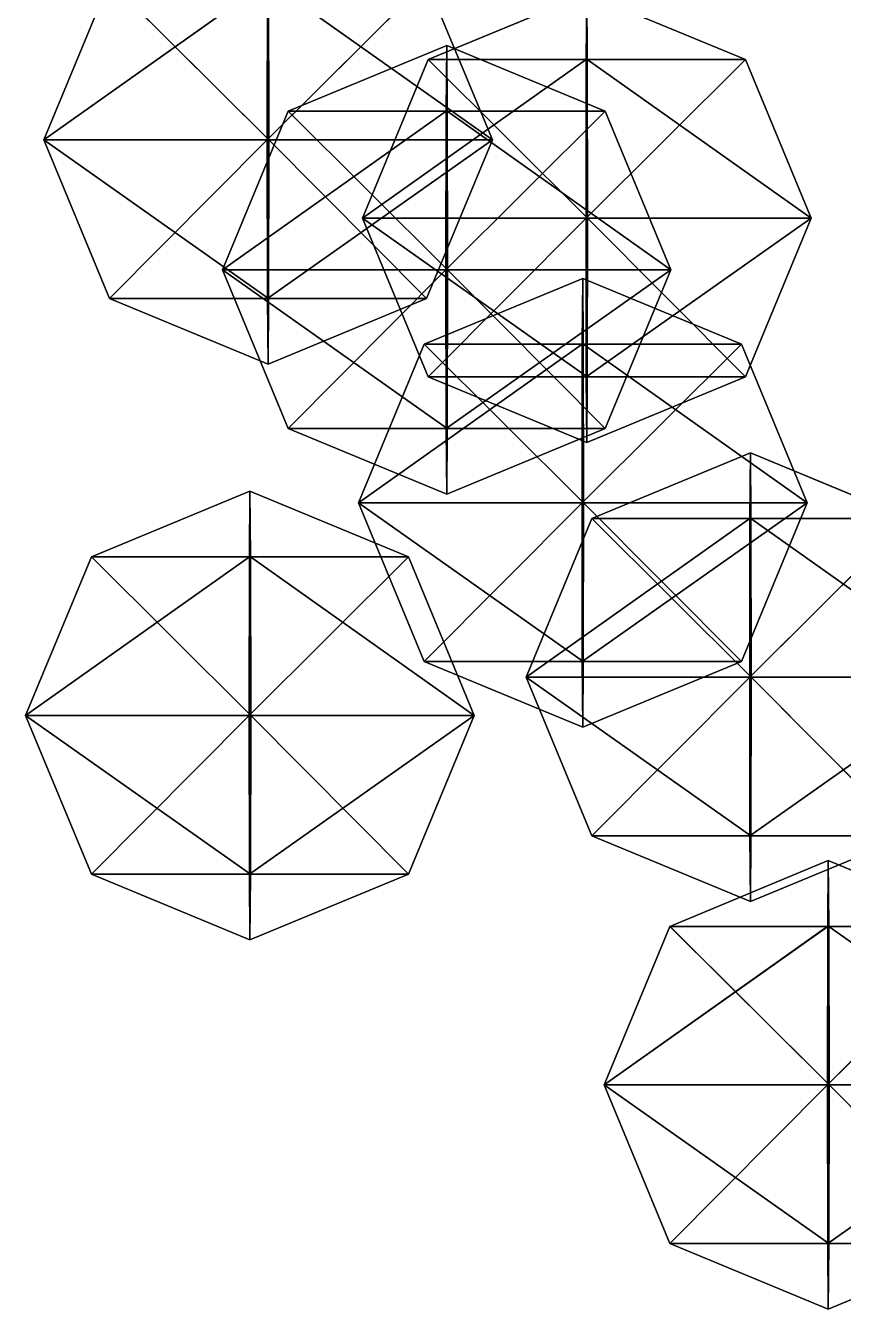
# Model space of a CAD drawing. Header units: metres. Extents: x -221 to 289, y -256 to 250.
# Drawn here: x 24.84 to 39.42, y -141.34 to -118.45 of the extents above; entities that cross this region are included whole.
import ezdxf

# ---------------------------------------------------------------- set-up
doc = ezdxf.new("R2010")
doc.units = ezdxf.units.M

msp = doc.modelspace()

# ---------------------------------------------------------------- linework, layer by layer
for p, q in [((26.335484, -117.65669, -683.32446), (25.163918, -120.48512, -683.32056)), ((29.154434, -117.65669, -686.16235), (25.163918, -120.48512, -683.32056)), ((26.335484, -117.65669, -683.32446), (29.177273, -120.48512, -679.3339)), ((29.154434, -117.65669, -686.16235), (29.150517, -120.48512, -687.3339)), ((31.992306, -117.65669, -683.3434), (29.150517, -120.48512, -687.3339)), ((29.173355, -117.65669, -680.5055), (33.16387, -120.48512, -683.3473)), ((29.173355, -117.65669, -680.5055), (29.177273, -120.48512, -679.3339)), ((31.992306, -117.65669, -683.3434), (33.16387, -120.48512, -683.3473)), ((34.847946, -117.88249, -686.24274), (32.019535, -119.05406, -686.2333)), ((34.847946, -117.88249, -686.24274), (34.838486, -119.05406, -689.07117)), ((34.847946, -117.88249, -686.24274), (37.676357, -119.05406, -686.2522)), ((34.847946, -117.88249, -686.24274), (34.857407, -119.05406, -683.4143)), ((32.34984, -118.80338, -694.37524), (29.521427, -119.97495, -694.3658)), ((32.34984, -118.80338, -694.37524), (32.340378, -119.97495, -697.2037)), ((32.34984, -118.80338, -694.37524), (35.17825, -119.97495, -694.3847)), ((32.34984, -118.80338, -694.37524), (32.3593, -119.97495, -691.5468)), ((32.019535, -119.05406, -686.2333), (30.84797, -121.88249, -686.2294)), ((34.838486, -119.05406, -689.07117), (30.84797, -121.88249, -686.2294)), ((34.857407, -119.05406, -683.4143), (32.019535, -119.05406, -686.2333)), ((32.019535, -119.05406, -686.2333), (34.838486, -119.05406, -689.07117)), ((32.019535, -119.05406, -686.2333), (34.861324, -121.88249, -682.24274)), ((34.838486, -119.05406, -689.07117), (34.834568, -121.88249, -690.24274)), ((37.676357, -119.05406, -686.2522), (34.834568, -121.88249, -690.24274)), ((34.838486, -119.05406, -689.07117), (37.676357, -119.05406, -686.2522)), ((37.676357, -119.05406, -686.2522), (34.857407, -119.05406, -683.4143)), ((34.857407, -119.05406, -683.4143), (38.847923, -121.88249, -686.2561)), ((34.857407, -119.05406, -683.4143), (34.861324, -121.88249, -682.24274)), ((37.676357, -119.05406, -686.2522), (38.847923, -121.88249, -686.2561)), ((29.521427, -119.97495, -694.3658), (28.349861, -122.80338, -694.3619)), ((32.340378, -119.97495, -697.2037), (28.349861, -122.80338, -694.3619)), ((32.3593, -119.97495, -691.5468), (29.521427, -119.97495, -694.3658)), ((29.521427, -119.97495, -694.3658), (32.340378, -119.97495, -697.2037)), ((29.521427, -119.97495, -694.3658), (32.363216, -122.80338, -690.37524)), ((32.340378, -119.97495, -697.2037), (32.33646, -122.80338, -698.37524)), ((35.17825, -119.97495, -694.3847), (32.33646, -122.80338, -698.37524)), ((32.340378, -119.97495, -697.2037), (35.17825, -119.97495, -694.3847)), ((35.17825, -119.97495, -694.3847), (32.3593, -119.97495, -691.5468)), ((32.3593, -119.97495, -691.5468), (36.349815, -122.80338, -694.3886)), ((32.3593, -119.97495, -691.5468), (32.363216, -122.80338, -690.37524)), ((35.17825, -119.97495, -694.3847), (36.349815, -122.80338, -694.3886)), ((29.177273, -120.48512, -679.3339), (25.163918, -120.48512, -683.32056)), ((25.163918, -120.48512, -683.32056), (29.150517, -120.48512, -687.3339)), ((25.163918, -120.48512, -683.32056), (29.173355, -123.31355, -680.5055)), ((25.163918, -120.48512, -683.32056), (26.335484, -123.31355, -683.32446)), ((29.150517, -120.48512, -687.3339), (26.335484, -123.31355, -683.32446)), ((29.150517, -120.48512, -687.3339), (33.16387, -120.48512, -683.3473)), ((29.150517, -120.48512, -687.3339), (29.154434, -123.31355, -686.16235)), ((33.16387, -120.48512, -683.3473), (29.154434, -123.31355, -686.16235)), ((29.177273, -120.48512, -679.3339), (29.173355, -123.31355, -680.5055)), ((33.16387, -120.48512, -683.3473), (29.177273, -120.48512, -679.3339)), ((29.177273, -120.48512, -679.3339), (31.992306, -123.31355, -683.3434)), ((33.16387, -120.48512, -683.3473), (31.992306, -123.31355, -683.3434)), ((34.861324, -121.88249, -682.24274), (30.84797, -121.88249, -686.2294)), ((30.84797, -121.88249, -686.2294), (34.834568, -121.88249, -690.24274)), ((30.84797, -121.88249, -686.2294), (34.857407, -124.71092, -683.4143)), ((30.84797, -121.88249, -686.2294), (32.019535, -124.71092, -686.2333)), ((34.834568, -121.88249, -690.24274), (32.019535, -124.71092, -686.2333)), ((34.834568, -121.88249, -690.24274), (38.847923, -121.88249, -686.2561)), ((34.834568, -121.88249, -690.24274), (34.838486, -124.71092, -689.07117)), ((38.847923, -121.88249, -686.2561), (34.838486, -124.71092, -689.07117)), ((34.861324, -121.88249, -682.24274), (34.857407, -124.71092, -683.4143)), ((38.847923, -121.88249, -686.2561), (34.861324, -121.88249, -682.24274)), ((34.861324, -121.88249, -682.24274), (37.676357, -124.71092, -686.2522)), ((38.847923, -121.88249, -686.2561), (37.676357, -124.71092, -686.2522)), ((32.363216, -122.80338, -690.37524), (28.349861, -122.80338, -694.3619)), ((28.349861, -122.80338, -694.3619), (32.33646, -122.80338, -698.37524)), ((28.349861, -122.80338, -694.3619), (32.3593, -125.63181, -691.5468)), ((28.349861, -122.80338, -694.3619), (29.521427, -125.63181, -694.3658)), ((32.33646, -122.80338, -698.37524), (29.521427, -125.63181, -694.3658)), ((32.33646, -122.80338, -698.37524), (36.349815, -122.80338, -694.3886)), ((32.33646, -122.80338, -698.37524), (32.340378, -125.63181, -697.2037)), ((36.349815, -122.80338, -694.3886), (32.340378, -125.63181, -697.2037)), ((32.363216, -122.80338, -690.37524), (32.3593, -125.63181, -691.5468)), ((36.349815, -122.80338, -694.3886), (32.363216, -122.80338, -690.37524)), ((32.363216, -122.80338, -690.37524), (35.17825, -125.63181, -694.3847)), ((36.349815, -122.80338, -694.3886), (35.17825, -125.63181, -694.3847)), ((34.77664, -122.95723, -712.44867), (31.94823, -124.1288, -712.4392)), ((34.77664, -122.95723, -712.44867), (34.76718, -124.1288, -715.2771)), ((34.77664, -122.95723, -712.44867), (37.605053, -124.1288, -712.4581)), ((34.77664, -122.95723, -712.44867), (34.786102, -124.1288, -709.62024)), ((29.173355, -123.31355, -680.5055), (26.335484, -123.31355, -683.32446)), ((26.335484, -123.31355, -683.32446), (29.154434, -123.31355, -686.16235)), ((26.335484, -123.31355, -683.32446), (29.163895, -124.48512, -683.3339)), ((29.154434, -123.31355, -686.16235), (31.992306, -123.31355, -683.3434)), ((29.154434, -123.31355, -686.16235), (29.163895, -124.48512, -683.3339)), ((31.992306, -123.31355, -683.3434), (29.163895, -124.48512, -683.3339)), ((29.173355, -123.31355, -680.5055), (29.163895, -124.48512, -683.3339)), ((31.992306, -123.31355, -683.3434), (29.173355, -123.31355, -680.5055)), ((31.94823, -124.1288, -712.4392), (30.776665, -126.95723, -712.4353)), ((34.76718, -124.1288, -715.2771), (30.776665, -126.95723, -712.4353)), ((34.786102, -124.1288, -709.62024), (31.94823, -124.1288, -712.4392)), ((31.94823, -124.1288, -712.4392), (34.76718, -124.1288, -715.2771)), ((31.94823, -124.1288, -712.4392), (34.79002, -126.95723, -708.44867)), ((34.76718, -124.1288, -715.2771), (34.763264, -126.95723, -716.44867)), ((37.605053, -124.1288, -712.4581), (34.763264, -126.95723, -716.44867)), ((34.76718, -124.1288, -715.2771), (37.605053, -124.1288, -712.4581)), ((37.605053, -124.1288, -712.4581), (34.786102, -124.1288, -709.62024)), ((34.786102, -124.1288, -709.62024), (38.77662, -126.95723, -712.46204)), ((34.786102, -124.1288, -709.62024), (34.79002, -126.95723, -708.44867)), ((37.605053, -124.1288, -712.4581), (38.77662, -126.95723, -712.46204)), ((34.857407, -124.71092, -683.4143), (32.019535, -124.71092, -686.2333)), ((32.019535, -124.71092, -686.2333), (34.838486, -124.71092, -689.07117)), ((32.019535, -124.71092, -686.2333), (34.847946, -125.88249, -686.24274)), ((34.838486, -124.71092, -689.07117), (37.676357, -124.71092, -686.2522)), ((34.838486, -124.71092, -689.07117), (34.847946, -125.88249, -686.24274)), ((37.676357, -124.71092, -686.2522), (34.847946, -125.88249, -686.24274)), ((34.857407, -124.71092, -683.4143), (34.847946, -125.88249, -686.24274)), ((37.676357, -124.71092, -686.2522), (34.857407, -124.71092, -683.4143)), ((32.3593, -125.63181, -691.5468), (29.521427, -125.63181, -694.3658)), ((29.521427, -125.63181, -694.3658), (32.340378, -125.63181, -697.2037)), ((29.521427, -125.63181, -694.3658), (32.34984, -126.80338, -694.37524)), ((32.340378, -125.63181, -697.2037), (35.17825, -125.63181, -694.3847)), ((32.340378, -125.63181, -697.2037), (32.34984, -126.80338, -694.37524)), ((35.17825, -125.63181, -694.3847), (32.34984, -126.80338, -694.37524)), ((32.3593, -125.63181, -691.5468), (32.34984, -126.80338, -694.37524)), ((35.17825, -125.63181, -694.3847), (32.3593, -125.63181, -691.5468)), ((37.767593, -126.06622, -686.334), (34.939182, -127.23779, -686.3245)), ((37.767593, -126.06622, -686.334), (37.758133, -127.23779, -689.1624)), ((37.767593, -126.06622, -686.334), (40.596004, -127.23779, -686.34344)), ((37.767593, -126.06622, -686.334), (37.777054, -127.23779, -683.50555)), ((28.84047, -126.746155, -684.96063), (26.012058, -127.917725, -684.9512)), ((28.84047, -126.746155, -684.96063), (28.831009, -127.917725, -687.78906)), ((28.84047, -126.746155, -684.96063), (31.66888, -127.917725, -684.9701)), ((28.84047, -126.746155, -684.96063), (28.84993, -127.917725, -682.1322)), ((34.79002, -126.95723, -708.44867), (30.776665, -126.95723, -712.4353)), ((30.776665, -126.95723, -712.4353), (34.763264, -126.95723, -716.44867)), ((30.776665, -126.95723, -712.4353), (34.786102, -129.78566, -709.62024)), ((30.776665, -126.95723, -712.4353), (31.94823, -129.78566, -712.4392)), ((34.763264, -126.95723, -716.44867), (31.94823, -129.78566, -712.4392)), ((34.763264, -126.95723, -716.44867), (38.77662, -126.95723, -712.46204)), ((34.763264, -126.95723, -716.44867), (34.76718, -129.78566, -715.2771)), ((38.77662, -126.95723, -712.46204), (34.76718, -129.78566, -715.2771)), ((34.79002, -126.95723, -708.44867), (34.786102, -129.78566, -709.62024)), ((38.77662, -126.95723, -712.46204), (34.79002, -126.95723, -708.44867)), ((34.79002, -126.95723, -708.44867), (37.605053, -129.78566, -712.4581)), ((38.77662, -126.95723, -712.46204), (37.605053, -129.78566, -712.4581)), ((34.939182, -127.23779, -686.3245), (33.767616, -130.06622, -686.3206)), ((37.758133, -127.23779, -689.1624), (33.767616, -130.06622, -686.3206)), ((37.777054, -127.23779, -683.50555), (34.939182, -127.23779, -686.3245)), ((34.939182, -127.23779, -686.3245), (37.758133, -127.23779, -689.1624)), ((34.939182, -127.23779, -686.3245), (37.78097, -130.06622, -682.334)), ((37.758133, -127.23779, -689.1624), (37.754215, -130.06622, -690.334)), ((40.596004, -127.23779, -686.34344), (37.754215, -130.06622, -690.334)), ((37.758133, -127.23779, -689.1624), (40.596004, -127.23779, -686.34344)), ((40.596004, -127.23779, -686.34344), (37.777054, -127.23779, -683.50555)), ((37.777054, -127.23779, -683.50555), (41.76757, -130.06622, -686.34735)), ((37.777054, -127.23779, -683.50555), (37.78097, -130.06622, -682.334)), ((26.012058, -127.917725, -684.9512), (24.840492, -130.74615, -684.94727)), ((28.831009, -127.917725, -687.78906), (24.840492, -130.74615, -684.94727)), ((28.84993, -127.917725, -682.1322), (26.012058, -127.917725, -684.9512)), ((26.012058, -127.917725, -684.9512), (28.831009, -127.917725, -687.78906)), ((26.012058, -127.917725, -684.9512), (28.853848, -130.74615, -680.96063)), ((28.831009, -127.917725, -687.78906), (28.827091, -130.74615, -688.96063)), ((31.66888, -127.917725, -684.9701), (28.827091, -130.74615, -688.96063)), ((28.831009, -127.917725, -687.78906), (31.66888, -127.917725, -684.9701)), ((31.66888, -127.917725, -684.9701), (28.84993, -127.917725, -682.1322)), ((28.84993, -127.917725, -682.1322), (32.840446, -130.74615, -684.974)), ((28.84993, -127.917725, -682.1322), (28.853848, -130.74615, -680.96063)), ((31.66888, -127.917725, -684.9701), (32.840446, -130.74615, -684.974)), ((34.786102, -129.78566, -709.62024), (31.94823, -129.78566, -712.4392)), ((31.94823, -129.78566, -712.4392), (34.76718, -129.78566, -715.2771)), ((31.94823, -129.78566, -712.4392), (34.77664, -130.95723, -712.44867)), ((34.76718, -129.78566, -715.2771), (37.605053, -129.78566, -712.4581)), ((34.76718, -129.78566, -715.2771), (34.77664, -130.95723, -712.44867)), ((37.605053, -129.78566, -712.4581), (34.77664, -130.95723, -712.44867)), ((34.786102, -129.78566, -709.62024), (34.77664, -130.95723, -712.44867)), ((37.605053, -129.78566, -712.4581), (34.786102, -129.78566, -709.62024)), ((37.78097, -130.06622, -682.334), (33.767616, -130.06622, -686.3206)), ((33.767616, -130.06622, -686.3206), (37.754215, -130.06622, -690.334)), ((33.767616, -130.06622, -686.3206), (37.777054, -132.89465, -683.50555)), ((33.767616, -130.06622, -686.3206), (34.939182, -132.89465, -686.3245)), ((37.754215, -130.06622, -690.334), (34.939182, -132.89465, -686.3245)), ((37.754215, -130.06622, -690.334), (41.76757, -130.06622, -686.34735)), ((37.754215, -130.06622, -690.334), (37.758133, -132.89465, -689.1624)), ((41.76757, -130.06622, -686.34735), (37.758133, -132.89465, -689.1624)), ((37.78097, -130.06622, -682.334), (37.777054, -132.89465, -683.50555)), ((41.76757, -130.06622, -686.34735), (37.78097, -130.06622, -682.334)), ((37.78097, -130.06622, -682.334), (40.596004, -132.89465, -686.34344)), ((28.853848, -130.74615, -680.96063), (24.840492, -130.74615, -684.94727)), ((24.840492, -130.74615, -684.94727), (28.827091, -130.74615, -688.96063)), ((24.840492, -130.74615, -684.94727), (28.84993, -133.57458, -682.1322)), ((24.840492, -130.74615, -684.94727), (26.012058, -133.57458, -684.9512)), ((28.827091, -130.74615, -688.96063), (26.012058, -133.57458, -684.9512)), ((28.827091, -130.74615, -688.96063), (32.840446, -130.74615, -684.974)), ((28.827091, -130.74615, -688.96063), (28.831009, -133.57458, -687.78906)), ((32.840446, -130.74615, -684.974), (28.831009, -133.57458, -687.78906)), ((28.853848, -130.74615, -680.96063), (28.84993, -133.57458, -682.1322)), ((32.840446, -130.74615, -684.974), (28.853848, -130.74615, -680.96063)), ((28.853848, -130.74615, -680.96063), (31.66888, -133.57458, -684.9701)), ((32.840446, -130.74615, -684.974), (31.66888, -133.57458, -684.9701)), ((37.777054, -132.89465, -683.50555), (34.939182, -132.89465, -686.3245)), ((34.939182, -132.89465, -686.3245), (37.758133, -132.89465, -689.1624)), ((34.939182, -132.89465, -686.3245), (37.767593, -134.06622, -686.334)), ((37.758133, -132.89465, -689.1624), (40.596004, -132.89465, -686.34344)), ((37.758133, -132.89465, -689.1624), (37.767593, -134.06622, -686.334)), ((40.596004, -132.89465, -686.34344), (37.767593, -134.06622, -686.334)), ((37.777054, -132.89465, -683.50555), (37.767593, -134.06622, -686.334)), ((40.596004, -132.89465, -686.34344), (37.777054, -132.89465, -683.50555)), ((39.156296, -133.33548, -683.22876), (36.327885, -134.50705, -683.2193)), ((39.156296, -133.33548, -683.22876), (39.146835, -134.50705, -686.0572)), ((39.156296, -133.33548, -683.22876), (41.984707, -134.50705, -683.2382)), ((39.156296, -133.33548, -683.22876), (39.165756, -134.50705, -680.4003)), ((28.84993, -133.57458, -682.1322), (26.012058, -133.57458, -684.9512)), ((26.012058, -133.57458, -684.9512), (28.831009, -133.57458, -687.78906)), ((26.012058, -133.57458, -684.9512), (28.84047, -134.74615, -684.96063)), ((28.831009, -133.57458, -687.78906), (31.66888, -133.57458, -684.9701)), ((28.831009, -133.57458, -687.78906), (28.84047, -134.74615, -684.96063)), ((31.66888, -133.57458, -684.9701), (28.84047, -134.74615, -684.96063)), ((28.84993, -133.57458, -682.1322), (28.84047, -134.74615, -684.96063)), ((31.66888, -133.57458, -684.9701), (28.84993, -133.57458, -682.1322)), ((36.327885, -134.50705, -683.2193), (35.15632, -137.33548, -683.2154)), ((39.146835, -134.50705, -686.0572), (35.15632, -137.33548, -683.2154)), ((39.165756, -134.50705, -680.4003), (36.327885, -134.50705, -683.2193)), ((36.327885, -134.50705, -683.2193), (39.146835, -134.50705, -686.0572)), ((36.327885, -134.50705, -683.2193), (39.169674, -137.33548, -679.22876)), ((39.146835, -134.50705, -686.0572), (39.142918, -137.33548, -687.22876)), ((41.984707, -134.50705, -683.2382), (39.142918, -137.33548, -687.22876)), ((39.146835, -134.50705, -686.0572), (41.984707, -134.50705, -683.2382)), ((41.984707, -134.50705, -683.2382), (39.165756, -134.50705, -680.4003)), ((39.165756, -134.50705, -680.4003), (43.156273, -137.33548, -683.2421)), ((39.165756, -134.50705, -680.4003), (39.169674, -137.33548, -679.22876)), ((39.169674, -137.33548, -679.22876), (35.15632, -137.33548, -683.2154)), ((35.15632, -137.33548, -683.2154), (39.142918, -137.33548, -687.22876)), ((35.15632, -137.33548, -683.2154), (39.165756, -140.16391, -680.4003)), ((35.15632, -137.33548, -683.2154), (36.327885, -140.16391, -683.2193)), ((39.142918, -137.33548, -687.22876), (36.327885, -140.16391, -683.2193)), ((39.142918, -137.33548, -687.22876), (43.156273, -137.33548, -683.2421)), ((39.142918, -137.33548, -687.22876), (39.146835, -140.16391, -686.0572)), ((43.156273, -137.33548, -683.2421), (39.146835, -140.16391, -686.0572)), ((39.169674, -137.33548, -679.22876), (39.165756, -140.16391, -680.4003)), ((43.156273, -137.33548, -683.2421), (39.169674, -137.33548, -679.22876)), ((39.169674, -137.33548, -679.22876), (41.984707, -140.16391, -683.2382)), ((39.165756, -140.16391, -680.4003), (36.327885, -140.16391, -683.2193)), ((36.327885, -140.16391, -683.2193), (39.146835, -140.16391, -686.0572)), ((36.327885, -140.16391, -683.2193), (39.156296, -141.33548, -683.22876)), ((39.146835, -140.16391, -686.0572), (41.984707, -140.16391, -683.2382)), ((39.146835, -140.16391, -686.0572), (39.156296, -141.33548, -683.22876)), ((41.984707, -140.16391, -683.2382), (39.156296, -141.33548, -683.22876)), ((39.165756, -140.16391, -680.4003), (39.156296, -141.33548, -683.22876)), ((41.984707, -140.16391, -683.2382), (39.165756, -140.16391, -680.4003))]:
    msp.add_line(p, q)
for points in [[(25.163918, -120.48512, -683.32056), (26.335484, -117.65669, -683.32446), (29.154434, -117.65669, -686.16235), (29.154533, -117.65659, -686.16223)], [(29.177273, -120.48512, -679.3339), (26.335484, -117.65669, -683.32446), (25.163918, -120.48512, -683.32056), (25.164017, -120.48502, -683.32043)], [(25.163918, -120.48512, -683.32056), (29.154434, -117.65669, -686.16235), (29.150517, -120.48512, -687.3339), (29.150616, -120.48502, -687.3338)], [(29.177273, -120.48512, -679.3339), (29.173355, -117.65669, -680.5055), (26.335484, -117.65669, -683.32446), (26.335583, -117.65659, -683.32434)], [(29.150517, -120.48512, -687.3339), (29.154434, -117.65669, -686.16235), (31.992306, -117.65669, -683.3434), (31.992405, -117.65659, -683.34326)], [(29.150517, -120.48512, -687.3339), (31.992306, -117.65669, -683.3434), (33.16387, -120.48512, -683.3473), (33.16397, -120.48502, -683.34717)], [(33.16387, -120.48512, -683.3473), (31.992306, -117.65669, -683.3434), (29.173355, -117.65669, -680.5055), (29.173454, -117.65659, -680.5054)], [(33.16387, -120.48512, -683.3473), (29.173355, -117.65669, -680.5055), (29.177273, -120.48512, -679.3339), (29.177372, -120.48502, -679.3338)], [(34.857407, -119.05406, -683.4143), (34.847946, -117.88249, -686.24274), (32.019535, -119.05406, -686.2333), (32.019634, -119.05396, -686.23315)], [(32.019535, -119.05406, -686.2333), (34.847946, -117.88249, -686.24274), (34.838486, -119.05406, -689.07117), (34.838585, -119.05396, -689.07104)], [(34.838486, -119.05406, -689.07117), (34.847946, -117.88249, -686.24274), (37.676357, -119.05406, -686.2522), (37.676456, -119.05396, -686.2521)], [(37.676357, -119.05406, -686.2522), (34.847946, -117.88249, -686.24274), (34.857407, -119.05406, -683.4143), (34.857506, -119.05396, -683.4142)], [(32.3593, -119.97495, -691.5468), (32.34984, -118.80338, -694.37524), (29.521427, -119.97495, -694.3658), (29.521526, -119.97485, -694.36566)], [(29.521427, -119.97495, -694.3658), (32.34984, -118.80338, -694.37524), (32.340378, -119.97495, -697.2037), (32.340477, -119.97485, -697.20355)], [(32.340378, -119.97495, -697.2037), (32.34984, -118.80338, -694.37524), (35.17825, -119.97495, -694.3847), (35.17835, -119.97485, -694.3846)], [(35.17825, -119.97495, -694.3847), (32.34984, -118.80338, -694.37524), (32.3593, -119.97495, -691.5468), (32.359398, -119.97485, -691.5467)], [(30.84797, -121.88249, -686.2294), (32.019535, -119.05406, -686.2333), (34.838486, -119.05406, -689.07117), (34.838585, -119.05396, -689.07104)], [(34.861324, -121.88249, -682.24274), (32.019535, -119.05406, -686.2333), (30.84797, -121.88249, -686.2294), (30.848068, -121.88239, -686.22925)], [(30.84797, -121.88249, -686.2294), (34.838486, -119.05406, -689.07117), (34.834568, -121.88249, -690.24274), (34.834667, -121.88239, -690.2426)], [(34.861324, -121.88249, -682.24274), (34.857407, -119.05406, -683.4143), (32.019535, -119.05406, -686.2333), (32.019634, -119.05396, -686.23315)], [(34.834568, -121.88249, -690.24274), (34.838486, -119.05406, -689.07117), (37.676357, -119.05406, -686.2522), (37.676456, -119.05396, -686.2521)], [(34.834568, -121.88249, -690.24274), (37.676357, -119.05406, -686.2522), (38.847923, -121.88249, -686.2561), (38.848022, -121.88239, -686.256)], [(38.847923, -121.88249, -686.2561), (37.676357, -119.05406, -686.2522), (34.857407, -119.05406, -683.4143), (34.857506, -119.05396, -683.4142)], [(38.847923, -121.88249, -686.2561), (34.857407, -119.05406, -683.4143), (34.861324, -121.88249, -682.24274), (34.861423, -121.88239, -682.2426)], [(28.349861, -122.80338, -694.3619), (29.521427, -119.97495, -694.3658), (32.340378, -119.97495, -697.2037), (32.340477, -119.97485, -697.20355)], [(32.363216, -122.80338, -690.37524), (29.521427, -119.97495, -694.3658), (28.349861, -122.80338, -694.3619), (28.34996, -122.80328, -694.36176)], [(28.349861, -122.80338, -694.3619), (32.340378, -119.97495, -697.2037), (32.33646, -122.80338, -698.37524), (32.33656, -122.80328, -698.3751)], [(32.363216, -122.80338, -690.37524), (32.3593, -119.97495, -691.5468), (29.521427, -119.97495, -694.3658), (29.521526, -119.97485, -694.36566)], [(32.33646, -122.80338, -698.37524), (32.340378, -119.97495, -697.2037), (35.17825, -119.97495, -694.3847), (35.17835, -119.97485, -694.3846)], [(32.33646, -122.80338, -698.37524), (35.17825, -119.97495, -694.3847), (36.349815, -122.80338, -694.3886), (36.349915, -122.80328, -694.3885)], [(36.349815, -122.80338, -694.3886), (35.17825, -119.97495, -694.3847), (32.3593, -119.97495, -691.5468), (32.359398, -119.97485, -691.5467)], [(36.349815, -122.80338, -694.3886), (32.3593, -119.97495, -691.5468), (32.363216, -122.80338, -690.37524), (32.363316, -122.80328, -690.3751)], [(29.150517, -120.48512, -687.3339), (29.150517, -120.48512, -687.3339), (25.163918, -120.48512, -683.32056), (25.164017, -120.48502, -683.32043)], [(29.173355, -123.31355, -680.5055), (29.177273, -120.48512, -679.3339), (25.163918, -120.48512, -683.32056), (25.164017, -120.48502, -683.32043)], [(26.335484, -123.31355, -683.32446), (25.163918, -120.48512, -683.32056), (29.150517, -120.48512, -687.3339), (29.150616, -120.48502, -687.3338)], [(29.173355, -123.31355, -680.5055), (25.163918, -120.48512, -683.32056), (26.335484, -123.31355, -683.32446), (26.335583, -123.31345, -683.32434)], [(26.335484, -123.31355, -683.32446), (29.150517, -120.48512, -687.3339), (29.154434, -123.31355, -686.16235), (29.154533, -123.31345, -686.16223)], [(29.154434, -123.31355, -686.16235), (29.150517, -120.48512, -687.3339), (33.16387, -120.48512, -683.3473), (33.16397, -120.48502, -683.34717)], [(29.154434, -123.31355, -686.16235), (33.16387, -120.48512, -683.3473), (31.992306, -123.31355, -683.3434), (31.992405, -123.31345, -683.34326)], [(31.992306, -123.31355, -683.3434), (29.177273, -120.48512, -679.3339), (29.173355, -123.31355, -680.5055), (29.173454, -123.31345, -680.5054)], [(31.992306, -123.31355, -683.3434), (33.16387, -120.48512, -683.3473), (29.177273, -120.48512, -679.3339), (29.177372, -120.48502, -679.3338)], [(34.834568, -121.88249, -690.24274), (34.834568, -121.88249, -690.24274), (30.84797, -121.88249, -686.2294), (30.848068, -121.88239, -686.22925)], [(34.857407, -124.71092, -683.4143), (34.861324, -121.88249, -682.24274), (30.84797, -121.88249, -686.2294), (30.848068, -121.88239, -686.22925)], [(32.019535, -124.71092, -686.2333), (30.84797, -121.88249, -686.2294), (34.834568, -121.88249, -690.24274), (34.834667, -121.88239, -690.2426)], [(34.857407, -124.71092, -683.4143), (30.84797, -121.88249, -686.2294), (32.019535, -124.71092, -686.2333), (32.019634, -124.71082, -686.23315)], [(32.019535, -124.71092, -686.2333), (34.834568, -121.88249, -690.24274), (34.838486, -124.71092, -689.07117), (34.838585, -124.71082, -689.07104)], [(34.838486, -124.71092, -689.07117), (34.834568, -121.88249, -690.24274), (38.847923, -121.88249, -686.2561), (38.848022, -121.88239, -686.256)], [(34.838486, -124.71092, -689.07117), (38.847923, -121.88249, -686.2561), (37.676357, -124.71092, -686.2522), (37.676456, -124.71082, -686.2521)], [(37.676357, -124.71092, -686.2522), (34.861324, -121.88249, -682.24274), (34.857407, -124.71092, -683.4143), (34.857506, -124.71082, -683.4142)], [(37.676357, -124.71092, -686.2522), (38.847923, -121.88249, -686.2561), (34.861324, -121.88249, -682.24274), (34.861423, -121.88239, -682.2426)], [(32.33646, -122.80338, -698.37524), (32.33646, -122.80338, -698.37524), (28.349861, -122.80338, -694.3619), (28.34996, -122.80328, -694.36176)], [(32.3593, -125.63181, -691.5468), (32.363216, -122.80338, -690.37524), (28.349861, -122.80338, -694.3619), (28.34996, -122.80328, -694.36176)], [(29.521427, -125.63181, -694.3658), (28.349861, -122.80338, -694.3619), (32.33646, -122.80338, -698.37524), (32.33656, -122.80328, -698.3751)], [(32.3593, -125.63181, -691.5468), (28.349861, -122.80338, -694.3619), (29.521427, -125.63181, -694.3658), (29.521526, -125.631714, -694.36566)], [(29.521427, -125.63181, -694.3658), (32.33646, -122.80338, -698.37524), (32.340378, -125.63181, -697.2037), (32.340477, -125.631714, -697.20355)], [(32.340378, -125.63181, -697.2037), (32.33646, -122.80338, -698.37524), (36.349815, -122.80338, -694.3886), (36.349915, -122.80328, -694.3885)], [(32.340378, -125.63181, -697.2037), (36.349815, -122.80338, -694.3886), (35.17825, -125.63181, -694.3847), (35.17835, -125.631714, -694.3846)], [(35.17825, -125.63181, -694.3847), (32.363216, -122.80338, -690.37524), (32.3593, -125.63181, -691.5468), (32.359398, -125.631714, -691.5467)], [(35.17825, -125.63181, -694.3847), (36.349815, -122.80338, -694.3886), (32.363216, -122.80338, -690.37524), (32.363316, -122.80328, -690.3751)], [(34.786102, -124.1288, -709.62024), (34.77664, -122.95723, -712.44867), (31.94823, -124.1288, -712.4392), (31.94833, -124.1287, -712.4391)], [(31.94823, -124.1288, -712.4392), (34.77664, -122.95723, -712.44867), (34.76718, -124.1288, -715.2771), (34.76728, -124.1287, -715.277)], [(34.76718, -124.1288, -715.2771), (34.77664, -122.95723, -712.44867), (37.605053, -124.1288, -712.4581), (37.605152, -124.1287, -712.458)], [(37.605053, -124.1288, -712.4581), (34.77664, -122.95723, -712.44867), (34.786102, -124.1288, -709.62024), (34.7862, -124.1287, -709.6201)], [(29.154434, -123.31355, -686.16235), (29.154434, -123.31355, -686.16235), (26.335484, -123.31355, -683.32446), (26.335583, -123.31345, -683.32434)], [(29.163895, -124.48512, -683.3339), (29.173355, -123.31355, -680.5055), (26.335484, -123.31355, -683.32446), (26.335583, -123.31345, -683.32434)], [(29.163895, -124.48512, -683.3339), (26.335484, -123.31355, -683.32446), (29.154434, -123.31355, -686.16235), (29.154533, -123.31345, -686.16223)], [(29.163895, -124.48512, -683.3339), (29.154434, -123.31355, -686.16235), (31.992306, -123.31355, -683.3434), (31.992405, -123.31345, -683.34326)], [(29.163895, -124.48512, -683.3339), (31.992306, -123.31355, -683.3434), (29.173355, -123.31355, -680.5055), (29.173454, -123.31345, -680.5054)], [(30.776665, -126.95723, -712.4353), (31.94823, -124.1288, -712.4392), (34.76718, -124.1288, -715.2771), (34.76728, -124.1287, -715.277)], [(34.79002, -126.95723, -708.44867), (31.94823, -124.1288, -712.4392), (30.776665, -126.95723, -712.4353), (30.776764, -126.95713, -712.4352)], [(30.776665, -126.95723, -712.4353), (34.76718, -124.1288, -715.2771), (34.763264, -126.95723, -716.44867), (34.763363, -126.95713, -716.44855)], [(34.79002, -126.95723, -708.44867), (34.786102, -124.1288, -709.62024), (31.94823, -124.1288, -712.4392), (31.94833, -124.1287, -712.4391)], [(34.763264, -126.95723, -716.44867), (34.76718, -124.1288, -715.2771), (37.605053, -124.1288, -712.4581), (37.605152, -124.1287, -712.458)], [(34.763264, -126.95723, -716.44867), (37.605053, -124.1288, -712.4581), (38.77662, -126.95723, -712.46204), (38.77672, -126.95713, -712.4619)], [(38.77662, -126.95723, -712.46204), (37.605053, -124.1288, -712.4581), (34.786102, -124.1288, -709.62024), (34.7862, -124.1287, -709.6201)], [(38.77662, -126.95723, -712.46204), (34.786102, -124.1288, -709.62024), (34.79002, -126.95723, -708.44867), (34.79012, -126.95713, -708.44855)], [(34.838486, -124.71092, -689.07117), (34.838486, -124.71092, -689.07117), (32.019535, -124.71092, -686.2333), (32.019634, -124.71082, -686.23315)], [(34.847946, -125.88249, -686.24274), (34.857407, -124.71092, -683.4143), (32.019535, -124.71092, -686.2333), (32.019634, -124.71082, -686.23315)], [(34.847946, -125.88249, -686.24274), (32.019535, -124.71092, -686.2333), (34.838486, -124.71092, -689.07117), (34.838585, -124.71082, -689.07104)], [(34.847946, -125.88249, -686.24274), (34.838486, -124.71092, -689.07117), (37.676357, -124.71092, -686.2522), (37.676456, -124.71082, -686.2521)], [(34.847946, -125.88249, -686.24274), (37.676357, -124.71092, -686.2522), (34.857407, -124.71092, -683.4143), (34.857506, -124.71082, -683.4142)], [(32.340378, -125.63181, -697.2037), (32.340378, -125.63181, -697.2037), (29.521427, -125.63181, -694.3658), (29.521526, -125.631714, -694.36566)], [(32.34984, -126.80338, -694.37524), (32.3593, -125.63181, -691.5468), (29.521427, -125.63181, -694.3658), (29.521526, -125.631714, -694.36566)], [(32.34984, -126.80338, -694.37524), (29.521427, -125.63181, -694.3658), (32.340378, -125.63181, -697.2037), (32.340477, -125.631714, -697.20355)], [(32.34984, -126.80338, -694.37524), (32.340378, -125.63181, -697.2037), (35.17825, -125.63181, -694.3847), (35.17835, -125.631714, -694.3846)], [(32.34984, -126.80338, -694.37524), (35.17825, -125.63181, -694.3847), (32.3593, -125.63181, -691.5468), (32.359398, -125.631714, -691.5467)], [(37.777054, -127.23779, -683.50555), (37.767593, -126.06622, -686.334), (34.939182, -127.23779, -686.3245), (34.93928, -127.23769, -686.3244)], [(34.939182, -127.23779, -686.3245), (37.767593, -126.06622, -686.334), (37.758133, -127.23779, -689.1624), (37.758232, -127.23769, -689.1623)], [(37.758133, -127.23779, -689.1624), (37.767593, -126.06622, -686.334), (40.596004, -127.23779, -686.34344), (40.596104, -127.23769, -686.3433)], [(40.596004, -127.23779, -686.34344), (37.767593, -126.06622, -686.334), (37.777054, -127.23779, -683.50555), (37.777153, -127.23769, -683.50543)], [(28.84993, -127.917725, -682.1322), (28.84047, -126.746155, -684.96063), (26.012058, -127.917725, -684.9512), (26.012157, -127.917625, -684.95105)], [(26.012058, -127.917725, -684.9512), (28.84047, -126.746155, -684.96063), (28.831009, -127.917725, -687.78906), (28.831108, -127.917625, -687.78894)], [(28.831009, -127.917725, -687.78906), (28.84047, -126.746155, -684.96063), (31.66888, -127.917725, -684.9701), (31.66898, -127.917625, -684.97)], [(31.66888, -127.917725, -684.9701), (28.84047, -126.746155, -684.96063), (28.84993, -127.917725, -682.1322), (28.850029, -127.917625, -682.1321)], [(34.763264, -126.95723, -716.44867), (34.763264, -126.95723, -716.44867), (30.776665, -126.95723, -712.4353), (30.776764, -126.95713, -712.4352)], [(34.786102, -129.78566, -709.62024), (34.79002, -126.95723, -708.44867), (30.776665, -126.95723, -712.4353), (30.776764, -126.95713, -712.4352)], [(31.94823, -129.78566, -712.4392), (30.776665, -126.95723, -712.4353), (34.763264, -126.95723, -716.44867), (34.763363, -126.95713, -716.44855)], [(34.786102, -129.78566, -709.62024), (30.776665, -126.95723, -712.4353), (31.94823, -129.78566, -712.4392), (31.94833, -129.78555, -712.4391)], [(31.94823, -129.78566, -712.4392), (34.763264, -126.95723, -716.44867), (34.76718, -129.78566, -715.2771), (34.76728, -129.78555, -715.277)], [(34.76718, -129.78566, -715.2771), (34.763264, -126.95723, -716.44867), (38.77662, -126.95723, -712.46204), (38.77672, -126.95713, -712.4619)], [(34.76718, -129.78566, -715.2771), (38.77662, -126.95723, -712.46204), (37.605053, -129.78566, -712.4581), (37.605152, -129.78555, -712.458)], [(37.605053, -129.78566, -712.4581), (34.79002, -126.95723, -708.44867), (34.786102, -129.78566, -709.62024), (34.7862, -129.78555, -709.6201)], [(37.605053, -129.78566, -712.4581), (38.77662, -126.95723, -712.46204), (34.79002, -126.95723, -708.44867), (34.79012, -126.95713, -708.44855)], [(33.767616, -130.06622, -686.3206), (34.939182, -127.23779, -686.3245), (37.758133, -127.23779, -689.1624), (37.758232, -127.23769, -689.1623)], [(37.78097, -130.06622, -682.334), (34.939182, -127.23779, -686.3245), (33.767616, -130.06622, -686.3206), (33.767715, -130.06612, -686.3205)], [(33.767616, -130.06622, -686.3206), (37.758133, -127.23779, -689.1624), (37.754215, -130.06622, -690.334), (37.754314, -130.06612, -690.33386)], [(37.78097, -130.06622, -682.334), (37.777054, -127.23779, -683.50555), (34.939182, -127.23779, -686.3245), (34.93928, -127.23769, -686.3244)], [(37.754215, -130.06622, -690.334), (37.758133, -127.23779, -689.1624), (40.596004, -127.23779, -686.34344), (40.596104, -127.23769, -686.3433)], [(37.754215, -130.06622, -690.334), (40.596004, -127.23779, -686.34344), (41.76757, -130.06622, -686.34735), (41.76767, -130.06612, -686.3472)], [(41.76757, -130.06622, -686.34735), (40.596004, -127.23779, -686.34344), (37.777054, -127.23779, -683.50555), (37.777153, -127.23769, -683.50543)], [(41.76757, -130.06622, -686.34735), (37.777054, -127.23779, -683.50555), (37.78097, -130.06622, -682.334), (37.78107, -130.06612, -682.33386)], [(24.840492, -130.74615, -684.94727), (26.012058, -127.917725, -684.9512), (28.831009, -127.917725, -687.78906), (28.831108, -127.917625, -687.78894)], [(28.853848, -130.74615, -680.96063), (26.012058, -127.917725, -684.9512), (24.840492, -130.74615, -684.94727), (24.840591, -130.74605, -684.94714)], [(24.840492, -130.74615, -684.94727), (28.831009, -127.917725, -687.78906), (28.827091, -130.74615, -688.96063), (28.82719, -130.74605, -688.9605)], [(28.853848, -130.74615, -680.96063), (28.84993, -127.917725, -682.1322), (26.012058, -127.917725, -684.9512), (26.012157, -127.917625, -684.95105)], [(28.827091, -130.74615, -688.96063), (28.831009, -127.917725, -687.78906), (31.66888, -127.917725, -684.9701), (31.66898, -127.917625, -684.97)], [(28.827091, -130.74615, -688.96063), (31.66888, -127.917725, -684.9701), (32.840446, -130.74615, -684.974), (32.840546, -130.74605, -684.9739)], [(32.840446, -130.74615, -684.974), (31.66888, -127.917725, -684.9701), (28.84993, -127.917725, -682.1322), (28.850029, -127.917625, -682.1321)], [(32.840446, -130.74615, -684.974), (28.84993, -127.917725, -682.1322), (28.853848, -130.74615, -680.96063), (28.853947, -130.74605, -680.9605)], [(34.76718, -129.78566, -715.2771), (34.76718, -129.78566, -715.2771), (31.94823, -129.78566, -712.4392), (31.94833, -129.78555, -712.4391)], [(34.77664, -130.95723, -712.44867), (34.786102, -129.78566, -709.62024), (31.94823, -129.78566, -712.4392), (31.94833, -129.78555, -712.4391)], [(34.77664, -130.95723, -712.44867), (31.94823, -129.78566, -712.4392), (34.76718, -129.78566, -715.2771), (34.76728, -129.78555, -715.277)], [(34.77664, -130.95723, -712.44867), (34.76718, -129.78566, -715.2771), (37.605053, -129.78566, -712.4581), (37.605152, -129.78555, -712.458)], [(34.77664, -130.95723, -712.44867), (37.605053, -129.78566, -712.4581), (34.786102, -129.78566, -709.62024), (34.7862, -129.78555, -709.6201)], [(37.754215, -130.06622, -690.334), (37.754215, -130.06622, -690.334), (33.767616, -130.06622, -686.3206), (33.767715, -130.06612, -686.3205)], [(37.777054, -132.89465, -683.50555), (37.78097, -130.06622, -682.334), (33.767616, -130.06622, -686.3206), (33.767715, -130.06612, -686.3205)], [(34.939182, -132.89465, -686.3245), (33.767616, -130.06622, -686.3206), (37.754215, -130.06622, -690.334), (37.754314, -130.06612, -690.33386)], [(37.777054, -132.89465, -683.50555), (33.767616, -130.06622, -686.3206), (34.939182, -132.89465, -686.3245), (34.93928, -132.89455, -686.3244)], [(34.939182, -132.89465, -686.3245), (37.754215, -130.06622, -690.334), (37.758133, -132.89465, -689.1624), (37.758232, -132.89455, -689.1623)], [(37.758133, -132.89465, -689.1624), (37.754215, -130.06622, -690.334), (41.76757, -130.06622, -686.34735), (41.76767, -130.06612, -686.3472)], [(37.758133, -132.89465, -689.1624), (41.76757, -130.06622, -686.34735), (40.596004, -132.89465, -686.34344), (40.596104, -132.89455, -686.3433)], [(40.596004, -132.89465, -686.34344), (37.78097, -130.06622, -682.334), (37.777054, -132.89465, -683.50555), (37.777153, -132.89455, -683.50543)], [(40.596004, -132.89465, -686.34344), (41.76757, -130.06622, -686.34735), (37.78097, -130.06622, -682.334), (37.78107, -130.06612, -682.33386)], [(28.827091, -130.74615, -688.96063), (28.827091, -130.74615, -688.96063), (24.840492, -130.74615, -684.94727), (24.840591, -130.74605, -684.94714)], [(28.84993, -133.57458, -682.1322), (28.853848, -130.74615, -680.96063), (24.840492, -130.74615, -684.94727), (24.840591, -130.74605, -684.94714)], [(26.012058, -133.57458, -684.9512), (24.840492, -130.74615, -684.94727), (28.827091, -130.74615, -688.96063), (28.82719, -130.74605, -688.9605)], [(28.84993, -133.57458, -682.1322), (24.840492, -130.74615, -684.94727), (26.012058, -133.57458, -684.9512), (26.012157, -133.57448, -684.95105)], [(26.012058, -133.57458, -684.9512), (28.827091, -130.74615, -688.96063), (28.831009, -133.57458, -687.78906), (28.831108, -133.57448, -687.78894)], [(28.831009, -133.57458, -687.78906), (28.827091, -130.74615, -688.96063), (32.840446, -130.74615, -684.974), (32.840546, -130.74605, -684.9739)], [(28.831009, -133.57458, -687.78906), (32.840446, -130.74615, -684.974), (31.66888, -133.57458, -684.9701), (31.66898, -133.57448, -684.97)], [(31.66888, -133.57458, -684.9701), (28.853848, -130.74615, -680.96063), (28.84993, -133.57458, -682.1322), (28.850029, -133.57448, -682.1321)], [(31.66888, -133.57458, -684.9701), (32.840446, -130.74615, -684.974), (28.853848, -130.74615, -680.96063), (28.853947, -130.74605, -680.9605)], [(37.758133, -132.89465, -689.1624), (37.758133, -132.89465, -689.1624), (34.939182, -132.89465, -686.3245), (34.93928, -132.89455, -686.3244)], [(37.767593, -134.06622, -686.334), (37.777054, -132.89465, -683.50555), (34.939182, -132.89465, -686.3245), (34.93928, -132.89455, -686.3244)], [(37.767593, -134.06622, -686.334), (34.939182, -132.89465, -686.3245), (37.758133, -132.89465, -689.1624), (37.758232, -132.89455, -689.1623)], [(37.767593, -134.06622, -686.334), (37.758133, -132.89465, -689.1624), (40.596004, -132.89465, -686.34344), (40.596104, -132.89455, -686.3433)], [(37.767593, -134.06622, -686.334), (40.596004, -132.89465, -686.34344), (37.777054, -132.89465, -683.50555), (37.777153, -132.89455, -683.50543)], [(39.165756, -134.50705, -680.4003), (39.156296, -133.33548, -683.22876), (36.327885, -134.50705, -683.2193), (36.327984, -134.50694, -683.2192)], [(36.327885, -134.50705, -683.2193), (39.156296, -133.33548, -683.22876), (39.146835, -134.50705, -686.0572), (39.146935, -134.50694, -686.05707)], [(39.146835, -134.50705, -686.0572), (39.156296, -133.33548, -683.22876), (41.984707, -134.50705, -683.2382), (41.984806, -134.50694, -683.2381)], [(41.984707, -134.50705, -683.2382), (39.156296, -133.33548, -683.22876), (39.165756, -134.50705, -680.4003), (39.165855, -134.50694, -680.4002)], [(28.831009, -133.57458, -687.78906), (28.831009, -133.57458, -687.78906), (26.012058, -133.57458, -684.9512), (26.012157, -133.57448, -684.95105)], [(28.84047, -134.74615, -684.96063), (28.84993, -133.57458, -682.1322), (26.012058, -133.57458, -684.9512), (26.012157, -133.57448, -684.95105)], [(28.84047, -134.74615, -684.96063), (26.012058, -133.57458, -684.9512), (28.831009, -133.57458, -687.78906), (28.831108, -133.57448, -687.78894)], [(28.84047, -134.74615, -684.96063), (28.831009, -133.57458, -687.78906), (31.66888, -133.57458, -684.9701), (31.66898, -133.57448, -684.97)], [(28.84047, -134.74615, -684.96063), (31.66888, -133.57458, -684.9701), (28.84993, -133.57458, -682.1322), (28.850029, -133.57448, -682.1321)], [(35.15632, -137.33548, -683.2154), (36.327885, -134.50705, -683.2193), (39.146835, -134.50705, -686.0572), (39.146935, -134.50694, -686.05707)], [(39.169674, -137.33548, -679.22876), (36.327885, -134.50705, -683.2193), (35.15632, -137.33548, -683.2154), (35.156418, -137.33537, -683.2153)], [(35.15632, -137.33548, -683.2154), (39.146835, -134.50705, -686.0572), (39.142918, -137.33548, -687.22876), (39.143017, -137.33537, -687.22864)], [(39.169674, -137.33548, -679.22876), (39.165756, -134.50705, -680.4003), (36.327885, -134.50705, -683.2193), (36.327984, -134.50694, -683.2192)], [(39.142918, -137.33548, -687.22876), (39.146835, -134.50705, -686.0572), (41.984707, -134.50705, -683.2382), (41.984806, -134.50694, -683.2381)], [(39.142918, -137.33548, -687.22876), (41.984707, -134.50705, -683.2382), (43.156273, -137.33548, -683.2421), (43.156372, -137.33537, -683.242)], [(43.156273, -137.33548, -683.2421), (41.984707, -134.50705, -683.2382), (39.165756, -134.50705, -680.4003), (39.165855, -134.50694, -680.4002)], [(43.156273, -137.33548, -683.2421), (39.165756, -134.50705, -680.4003), (39.169674, -137.33548, -679.22876), (39.169773, -137.33537, -679.22864)], [(39.142918, -137.33548, -687.22876), (39.142918, -137.33548, -687.22876), (35.15632, -137.33548, -683.2154), (35.156418, -137.33537, -683.2153)], [(39.165756, -140.16391, -680.4003), (39.169674, -137.33548, -679.22876), (35.15632, -137.33548, -683.2154), (35.156418, -137.33537, -683.2153)], [(36.327885, -140.16391, -683.2193), (35.15632, -137.33548, -683.2154), (39.142918, -137.33548, -687.22876), (39.143017, -137.33537, -687.22864)], [(39.165756, -140.16391, -680.4003), (35.15632, -137.33548, -683.2154), (36.327885, -140.16391, -683.2193), (36.327984, -140.1638, -683.2192)], [(36.327885, -140.16391, -683.2193), (39.142918, -137.33548, -687.22876), (39.146835, -140.16391, -686.0572), (39.146935, -140.1638, -686.05707)], [(39.146835, -140.16391, -686.0572), (39.142918, -137.33548, -687.22876), (43.156273, -137.33548, -683.2421), (43.156372, -137.33537, -683.242)], [(39.146835, -140.16391, -686.0572), (43.156273, -137.33548, -683.2421), (41.984707, -140.16391, -683.2382), (41.984806, -140.1638, -683.2381)], [(41.984707, -140.16391, -683.2382), (39.169674, -137.33548, -679.22876), (39.165756, -140.16391, -680.4003), (39.165855, -140.1638, -680.4002)], [(41.984707, -140.16391, -683.2382), (43.156273, -137.33548, -683.2421), (39.169674, -137.33548, -679.22876), (39.169773, -137.33537, -679.22864)], [(39.146835, -140.16391, -686.0572), (39.146835, -140.16391, -686.0572), (36.327885, -140.16391, -683.2193), (36.327984, -140.1638, -683.2192)], [(39.156296, -141.33548, -683.22876), (39.165756, -140.16391, -680.4003), (36.327885, -140.16391, -683.2193), (36.327984, -140.1638, -683.2192)], [(39.156296, -141.33548, -683.22876), (36.327885, -140.16391, -683.2193), (39.146835, -140.16391, -686.0572), (39.146935, -140.1638, -686.05707)], [(39.156296, -141.33548, -683.22876), (39.146835, -140.16391, -686.0572), (41.984707, -140.16391, -683.2382), (41.984806, -140.1638, -683.2381)], [(39.156296, -141.33548, -683.22876), (41.984707, -140.16391, -683.2382), (39.165756, -140.16391, -680.4003), (39.165855, -140.1638, -680.4002)]]:
    msp.add_3dface(points)

doc.saveas('drawing.dxf')
